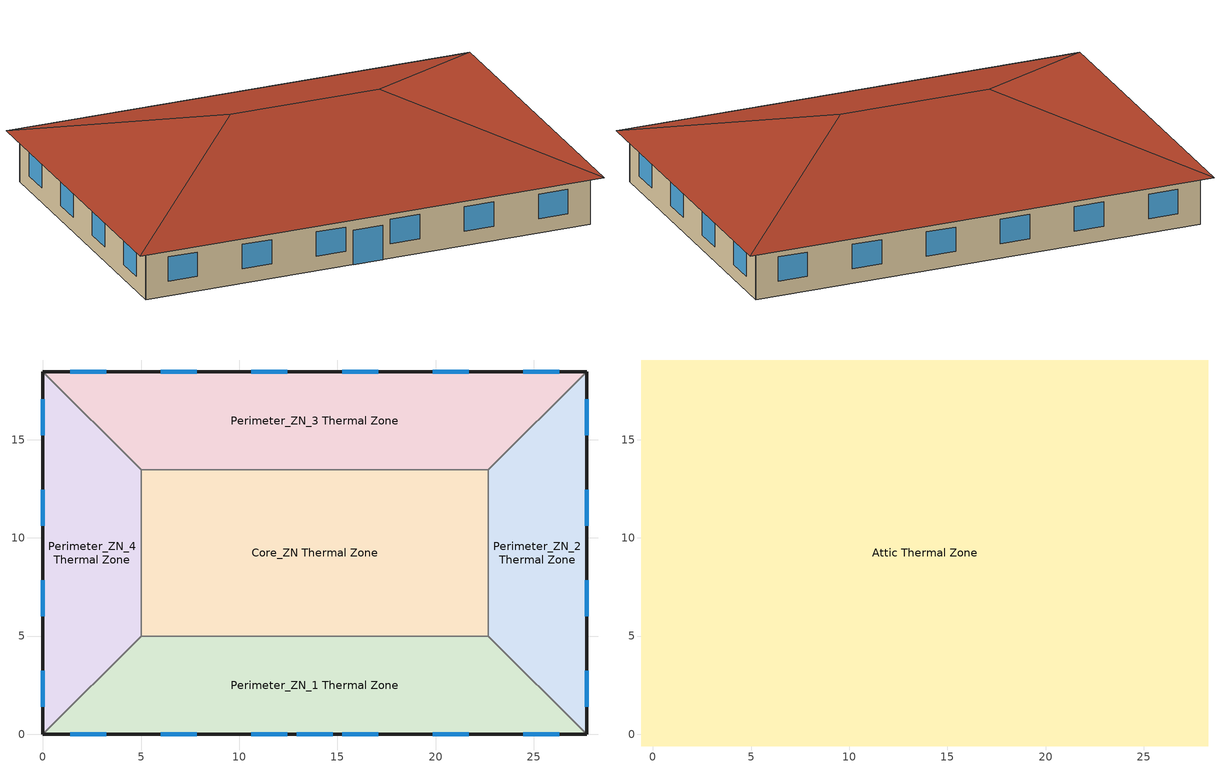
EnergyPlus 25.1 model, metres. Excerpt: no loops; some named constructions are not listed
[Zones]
Core_ZN Thermal Zone
 floor ground (Core_ZN_floor Base_CZ12-SlabOnOrBelowGradeF073): 22.69,13.46 22.69,5 5,5 5,13.46 z0
 wall to Perimeter_ZN_2 Thermal Zone (NACM_Interior Wall): 22.69,5 22.69,13.46 z0:3.05
 wall to Perimeter_ZN_1 Thermal Zone (NACM_Interior Wall): 5,5 22.69,5 z0:3.05
 wall to Perimeter_ZN_3 Thermal Zone (NACM_Interior Wall): 22.69,13.46 5,13.46 z0:3.05
 wall to Perimeter_ZN_4 Thermal Zone (NACM_Interior Wall): 5,13.46 5,5 z0:3.05
Perimeter_ZN_1 Thermal Zone
 floor ground (Perimeter_ZN_1_floor Base_CZ12-SlabOnOrBelowGradeF073): 22.69,5 27.69,0 0,0 5,5 z0
 wall outside (Base_CZ12-NonresMetalFrameWallU055): 0,0 27.69,0 z0:3.05
 wall to Perimeter_ZN_2 Thermal Zone (NACM_Interior Wall): 27.69,0 22.69,5 z0:3.05
 wall to Perimeter_ZN_4 Thermal Zone (NACM_Interior Wall): 5,5 0,0 z0:3.05
 window (Glazed Door): 12.93,0 14.76,0 z0:2.13
 window (Base_AllCZ_FixedWindowU34): 1.39,0 3.22,0 / 6.01,0 7.84,0 / 10.62,0 12.45,0 / 15.24,0 17.07,0 / 19.85,0 21.68,0 / 24.47,0 26.3,0 z0.9:2.42
Perimeter_ZN_2 Thermal Zone
 floor ground (Perimeter_ZN_2_floor Base_CZ12-SlabOnOrBelowGradeF073): 27.69,18.46 27.69,0 22.69,5 22.69,13.46 z0
 wall outside (Base_CZ12-NonresMetalFrameWallU055): 27.69,0 27.69,18.46 z0:3.05
 wall to Perimeter_ZN_3 Thermal Zone (NACM_Interior Wall): 27.69,18.46 22.69,13.46 z0:3.05
 window (Base_AllCZ_FixedWindowU34): 27.69,1.39 27.69,3.22 / 27.69,6.01 27.69,7.84 / 27.69,10.62 27.69,12.45 / 27.69,15.24 27.69,17.07 z0.9:2.42
Perimeter_ZN_3 Thermal Zone
 floor ground (Perimeter_ZN_3_floor Base_CZ12-SlabOnOrBelowGradeF073): 27.69,18.46 22.69,13.46 5,13.46 0,18.46 z0
 wall outside (Base_CZ12-NonresMetalFrameWallU055): 27.69,18.46 0,18.46 z0:3.05
 wall to Perimeter_ZN_4 Thermal Zone (NACM_Interior Wall): 0,18.46 5,13.46 z0:3.05
 window (Base_AllCZ_FixedWindowU34): 26.3,18.46 24.47,18.46 / 21.68,18.46 19.85,18.46 / 17.07,18.46 15.24,18.46 / 12.45,18.46 10.62,18.46 / 7.84,18.46 6.01,18.46 / 3.22,18.46 1.39,18.46 z0.9:2.42
Perimeter_ZN_4 Thermal Zone
 floor ground (Perimeter_ZN_4_floor Base_CZ12-SlabOnOrBelowGradeF073): 0,18.46 5,13.46 5,5 0,0 z0
 wall outside (Base_CZ12-NonresMetalFrameWallU055): 0,18.46 0,0 z0:3.05
 window (Base_AllCZ_FixedWindowU34): 0,17.07 0,15.24 / 0,12.45 0,10.62 / 0,7.84 0,6.01 / 0,3.22 0,1.39 z0.9:2.42
Attic Thermal Zone
 floor outside (Base_CZ12-NonresOtherFloorU071): 28.29,19.06 28.29,-0.6 27.69,0 27.69,18.46 z3.05; 28.29,19.06 27.69,18.46 0,18.46 -0.6,19.06 z3.05; 27.69,0 28.29,-0.6 -0.6,-0.6 0,0 z3.05; -0.6,19.06 0,18.46 0,0 -0.6,-0.6 z3.05
 floor to Core_ZN Thermal Zone (NACM_Drop Ceiling): 22.69,13.46 22.69,5 5,5 5,13.46 z3.05
 floor to Perimeter_ZN_2 Thermal Zone (NACM_Drop Ceiling): 27.69,18.46 27.69,0 22.69,5 22.69,13.46 z3.05
 floor to Perimeter_ZN_3 Thermal Zone (NACM_Drop Ceiling): 27.69,18.46 22.69,13.46 5,13.46 0,18.46 z3.05
 floor to Perimeter_ZN_1 Thermal Zone (NACM_Drop Ceiling): 22.69,5 27.69,0 0,0 5,5 z3.05
 floor to Perimeter_ZN_4 Thermal Zone (NACM_Drop Ceiling): 0,18.46 5,13.46 5,5 0,0 z3.05
 roof outside (Base_CZ12-SteepNonresWoodFramingAndOtherRoofU034): 18.46,9.23,6.33 28.29,-0.6,3.05 28.29,19.06,3.05; 18.46,9.23,6.33 28.29,19.06,3.05 -0.6,19.06,3.05 9.23,9.23,6.33; 9.23,9.23,6.33 -0.6,-0.6,3.05 28.29,-0.6,3.05 18.46,9.23,6.33; 9.23,9.23,6.33 -0.6,19.06,3.05 -0.6,-0.6,3.05
[Schedule:Week:Daily]
CyclingHVACAvailWk: CyclingHVACAvailAll, CyclingHVACAvailAll, CyclingHVACAvailAll, CyclingHVACAvailAll, CyclingHVACAvailAll, CyclingHVACAvailAll, CyclingHVACAvailAll, CyclingHVACAvailAll, CyclingHVACAvailAll, CyclingHVACAvailAll, CyclingHVACAvailAll, CyclingHVACAvailAll
[Schedule:Day:Interval]
CyclingHVACAvailAll: No, 01:00, 0, 02:00, 0, 03:00, 0, 04:00, 0, 05:00, 0, 06:00, 0, 07:00, 0, 08:00, 0, 09:00, 0, 10:00, 0, 11:00, 0, 12:00, 0, 13:00, 0, 14:00, 0, 15:00, 0, 16:00, 0, 17:00, 0, 18:00, 0, 19:00, 0, 20:00, 0, 21:00, 0, 22:00, 0, 23:00, 0, 24:00, 0
[Schedule:Compact]
Core_ZN Thermal Zone Core ZnSys Operation Schedule; Perimeter_ZN_1 Thermal Zone Perim1 ZnSys Operation Schedule; Perimeter_ZN_2 Thermal Zone Perim2 ZnSys Operation Schedule; Perimeter_ZN_3 Thermal Zone Perim3 ZnSys Operation Schedule; Perimeter_ZN_4 Thermal Zone Perim4 ZnSys Operation Schedule: Through: 12/31, For: AllDays, Until: 24:00, 1
Core_ZN Thermal Zone Core ZnSys Min Supply Temp Schedule; Perimeter_ZN_1 Thermal Zone Perim1 ZnSys Min Supply Temp Schedule; Perimeter_ZN_2 Thermal Zone Perim2 ZnSys Min Supply Temp Schedule; Perimeter_ZN_3 Thermal Zone Perim3 ZnSys Min Supply Temp Schedule; Perimeter_ZN_4 Thermal Zone Perim4 ZnSys Min Supply Temp Schedule: Through: 12/31, For: AllDays, Until: 24:00, -20
Core_ZN Thermal Zone Core ZnSys Max Supply Temp Schedule; Perimeter_ZN_1 Thermal Zone Perim1 ZnSys Max Supply Temp Schedule; Perimeter_ZN_2 Thermal Zone Perim2 ZnSys Max Supply Temp Schedule; Perimeter_ZN_3 Thermal Zone Perim3 ZnSys Max Supply Temp Schedule; Perimeter_ZN_4 Thermal Zone Perim4 ZnSys Max Supply Temp Schedule: Through: 12/31, For: AllDays, Until: 24:00, 100
Core_ZN Thermal Zone Core ZnSys Min Supply HR Schedule; Perimeter_ZN_1 Thermal Zone Perim1 ZnSys Min Supply HR Schedule; Perimeter_ZN_2 Thermal Zone Perim2 ZnSys Min Supply HR Schedule; Perimeter_ZN_3 Thermal Zone Perim3 ZnSys Min Supply HR Schedule; Perimeter_ZN_4 Thermal Zone Perim4 ZnSys Min Supply HR Schedule: Through: 12/31, For: AllDays, Until: 24:00, 0
Core_ZN Thermal Zone Core ZnSys Max Supply HR Schedule; Perimeter_ZN_1 Thermal Zone Perim1 ZnSys Max Supply HR Schedule; Perimeter_ZN_2 Thermal Zone Perim2 ZnSys Max Supply HR Schedule; Perimeter_ZN_3 Thermal Zone Perim3 ZnSys Max Supply HR Schedule; Perimeter_ZN_4 Thermal Zone Perim4 ZnSys Max Supply HR Schedule: Through: 12/31, For: AllDays, Until: 24:00, 0.03
[Curve:Cubic]
CoilClgPTACEIRRatio_fQFrac: Coefficient1 Constant=0.85; Coefficient2 x=0.15; Coefficient3 x**2=0; Coefficient4 x**3=0; Minimum Value of x {BasedOnField A2}=0.7; Maximum Value of x {BasedOnField A2}=1
[Curve:Quadratic] Minimum Value of x {BasedOnField A2}=0; Maximum Value of x {BasedOnField A2}=100
Name | Coefficient1 Constant | Coefficient2 x | Coefficient3 x**2 | Minimum Curve Output {BasedOnField A3}
CoilClgDXSnglQRatio_fCFMRatio | 0.8 | 0.2 | 0 | 0.8
CoilClgDXSnglEIRRatio_fCFMRatio | 1.156 | -0.1816 | 0.0256
[Curve:Biquadratic] Minimum Value of x {BasedOnField A2}=13.89; Maximum Value of x {BasedOnField A2}=25; Minimum Value of y {BasedOnField A3}=23.89; Maximum Value of y {BasedOnField A3}=46.11
Name | Coefficient1 Constant | Coefficient2 x | Coefficient3 x**2 | Coefficient4 y | Coefficient5 y**2 | Coefficient6 x*y
CoilClgPTACQRatio_fTwbToadbSI | 0.942879 | 0.009538 | 0.000684 | -0.011002 | 6e-06 | -1e-05
CoilClgPTACEIRRatio_fTwbToadbSI | 0.341434 | 0.03481 | -0.000625 | 0.004941 | 0.000437 | -0.000729
[Table:IndependentVariableList]
Hybrid HVAC Independent Variables: Hybrid HVAC Outdoor Dry Bulb, Hybrid HVAC Outdoor Humidity Ratio, Hybrid HVAC Return Dry Bulb, Hybrid HVAC Return Humidity Ratio, Hybrid HVAC Mass Flow Rate, Hybrid HVAC Outdoor Air Fraction
Hybrid HVAC Standby Power Independent Variables: Hybrid HVAC Standby Power Outdoor Dry Bulb, Hybrid HVAC Standby Power Outdoor Humidity Ratio, Hybrid HVAC Standby Power Return Dry Bulb, Hybrid HVAC Standby Power Return Humidity Ratio, Hybrid HVAC Standby Power Mass Flow Rate, Hybrid HVAC Standby Power Outdoor Air Fraction
[Table:IndependentVariable]
Hybrid HVAC Outdoor Dry Bulb: Linear, Linear, -273.15, 1000, 23.9, 35, 46.1
Hybrid HVAC Outdoor Humidity Ratio: Linear, Linear, 0, 0.03, 0.002, 0.009, 0.016
Hybrid HVAC Return Dry Bulb: Linear, Constant, -273.15, 1000, 22
Hybrid HVAC Return Humidity Ratio: Linear, Constant, 0, 0.03, 0.01
Hybrid HVAC Mass Flow Rate: Linear, Linear, 0, 99999, 0.264, 0.726, 1.32
Hybrid HVAC Outdoor Air Fraction: Linear, Constant, 0, 1, 1
Hybrid HVAC Standby Power Outdoor Dry Bulb; Hybrid HVAC Standby Power Return Dry Bulb: Linear, Constant, -273.15, 1000, 0
Hybrid HVAC Standby Power Outdoor Humidity Ratio; Hybrid HVAC Standby Power Return Humidity Ratio: Linear, Constant, 0, 0.03, 0
Hybrid HVAC Standby Power Mass Flow Rate: Linear, Constant, 0, 99999, 0
Hybrid HVAC Standby Power Outdoor Air Fraction: Linear, Constant, 0, 1, 0
[Table:Lookup]
Hybrid HVAC Ventilation SAT Lookup: Hybrid HVAC Independent Variables, None, -273.15, 1000, 23.9, 23.9, 23.9, 23.9, 23.9, 23.9, 23.9, 23.9, 23.9, 35, 35, 35, 35, 35, 35, 35, 35, 35, 46.1, 46.1, 46.1, 46.1, 46.1, 46.1, 46.1, 46.1, 46.1
Hybrid HVAC HR Lookup: Hybrid HVAC Independent Variables, None, 0, 0.03, 0.002, 0.002, 0.002, 0.009, 0.009, 0.009, 0.016, 0.016, 0.016, 0.002, 0.002, 0.002, 0.009, 0.009, 0.009, 0.016, 0.016, 0.016, 0.002, 0.002, 0.002, 0.009, 0.009, 0.009, 0.016, 0.016, 0.016
Hybrid HVAC Standby Power Lookup: Hybrid HVAC Standby Power Independent Variables, None, 0, 99999, 2
Core_ZN Thermal Zone Core ZnSys Cooling SAT Lookup; Perimeter_ZN_1 Thermal Zone Perim1 ZnSys Cooling SAT Lookup; Perimeter_ZN_2 Thermal Zone Perim2 ZnSys Cooling SAT Lookup; Perimeter_ZN_3 Thermal Zone Perim3 ZnSys Cooling SAT Lookup; Perimeter_ZN_4 Thermal Zone Perim4 ZnSys Cooling SAT Lookup: Hybrid HVAC Independent Variables, None, 5, 5.3, 5.8, 14.9, 15, 15.2, 21.7, 21.8, 21.8, 7.4, 7.8, 8.3, 16.5, 16.7, 17, 23, 23.1, 23.3, 9.4, 9.9, 10.5, 17.9, 18.1, 18.5, 24, 24.1, 24.4
Core_ZN Thermal Zone Core ZnSys Pump Power Lookup; Perimeter_ZN_1 Thermal Zone Perim1 ZnSys Pump Power Lookup; Perimeter_ZN_2 Thermal Zone Perim2 ZnSys Pump Power Lookup; Perimeter_ZN_3 Thermal Zone Perim3 ZnSys Pump Power Lookup; Perimeter_ZN_4 Thermal Zone Perim4 ZnSys Pump Power Lookup: Hybrid HVAC Independent Variables, None, 0, 11, 11, 11, 11, 11, 11, 11, 11, 11, 11, 11, 11, 11, 11, 11, 11, 11, 11, 11, 11, 11, 11, 11, 11, 11, 11, 11
Core_ZN Thermal Zone Core ZnSys Fan Power Lookup; Perimeter_ZN_1 Thermal Zone Perim1 ZnSys Fan Power Lookup; Perimeter_ZN_2 Thermal Zone Perim2 ZnSys Fan Power Lookup; Perimeter_ZN_3 Thermal Zone Perim3 ZnSys Fan Power Lookup; Perimeter_ZN_4 Thermal Zone Perim4 ZnSys Fan Power Lookup: Hybrid HVAC Independent Variables, DivisorOnly, 0.390935, 0, 118, 440, 1932, 118, 440, 1932, 118, 440, 1932, 118, 440, 1932, 118, 440, 1932, 118, 440, 1932, 118, 440, 1932, 118, 440, 1932, 118, 440, 1932
Core_ZN Thermal Zone Core ZnSys Water Use Lookup; Perimeter_ZN_1 Thermal Zone Perim1 ZnSys Water Use Lookup; Perimeter_ZN_2 Thermal Zone Perim2 ZnSys Water Use Lookup; Perimeter_ZN_3 Thermal Zone Perim3 ZnSys Water Use Lookup; Perimeter_ZN_4 Thermal Zone Perim4 ZnSys Water Use Lookup: Hybrid HVAC Independent Variables, None, 0, 2.68e-06, 7.38e-06, 1.342e-05, 1.47e-06, 3.99e-06, 7.28e-06, 7.7e-07, 2.11e-06, 3.83e-06, 4.34e-06, 1.195e-05, 2.172e-05, 3.13e-06, 8.56e-06, 1.556e-05, 2.24e-06, 6.07e-06, 1.102e-05, 6.39e-06, 1.751e-05, 3.185e-05, 4.86e-06, 1.335e-05, 2.428e-05, 4.15e-06, 1.14e-05, 2.076e-05
